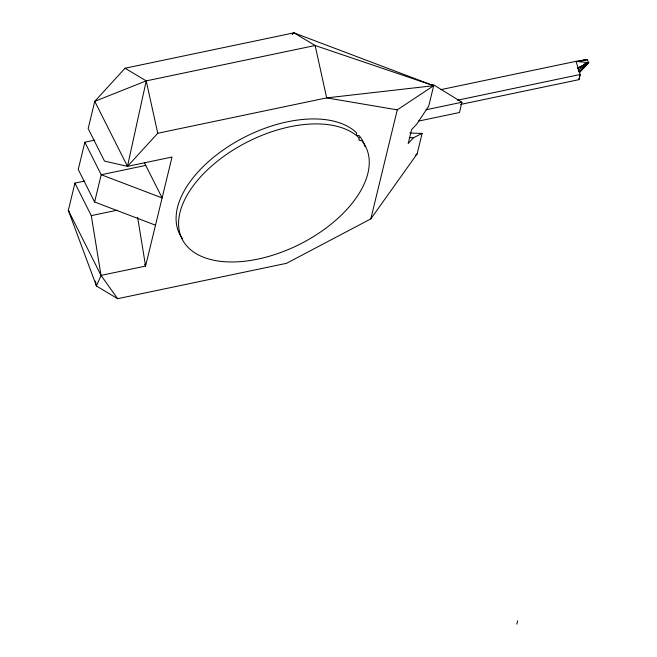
<?xml version="1.0" encoding="UTF-8"?>
<svg xmlns="http://www.w3.org/2000/svg" width="657" height="657" viewBox="0 0 657 657"><rect width="100%" height="100%" fill="white"/><g stroke="black" fill="none" stroke-linecap="round" stroke-linejoin="round"><path stroke-width="0.99" d="M356.505 134.447L356.652 132.919A102.73 57.446 -26.7 0 0 339.283 122.744L337.148 122.062A102.73 57.446 -26.7 0 0 218.354 153.533A102.73 57.446 -26.7 0 0 182.547 238.844M370.819 218.888L397.271 109.859L433.677 85.697L293.958 32.85L125.044 68.229L94.772 101.334L88.153 128.591L104.512 161.105L127.474 166.369L146.224 80.885L315.13 45.505L433.677 85.697L428.717 106.138L416.71 124.173L411.561 129.659L408.194 143.53L413.401 137.798L422.106 133.396L417.146 153.837L370.819 218.888L286.534 263.317L117.619 298.697L96.456 286.009L68.32 210.363L74.931 183.106L84.835 181.036M94.748 140.146L84.852 142.224L78.24 169.481L94.592 201.995L155.495 225.179M94.592 201.995L101.203 174.737L84.852 142.224M460.45 104.463L578.916 79.653L580.164 74.504L576.025 61.323L441.036 89.598M578.916 79.653L580.164 74.504L457.683 100.16M516.821 624.15L517.642 620.783M431.485 85.196L433.489 84.778L461.953 102.237L459.448 112.519L418.525 121.093M74.931 183.106L91.282 215.627L101.03 275.398L96.456 286.009L95.372 281.073M157.754 133.264L146.224 80.885L94.772 101.334L127.474 166.369L157.754 133.264L326.669 97.885L433.677 85.697M579.367 72.796L588.68 62.727L587.062 59.508L576.025 61.323L588.68 62.727L578.94 71.843M415.585 155.151L417.146 153.837M578.308 70.11L588.68 62.727L585.855 63.573M586.233 64.37L588.68 62.727L583.983 64.304M292.151 33.811L293.958 32.85L315.13 45.505L326.669 97.885L397.271 109.859M578.209 68.073L588.68 62.727L584.073 64.402M577.495 68.238L588.68 62.727L578.094 67.917L578.669 71.572M582.11 60.764L587.062 59.508L578.217 61.512M581.355 60.879L587.062 59.508M127.474 166.369L172.027 157.039L145.583 266.069L101.03 275.398L68.32 210.363L69.502 212.03M145.755 165.408L101.203 174.737L162.115 197.921L144.392 162.698M426.015 109.768L461.953 102.237M91.282 215.627L117.028 210.232M409.82 133.059L422.106 133.396M409.319 137.551L413.401 137.798M357.342 135.35L359.174 135.646A102.73 57.446 -26.7 0 1 365.193 146.733M125.044 68.229L146.224 80.885M101.03 275.398L117.619 298.697M144.671 264.262L145.583 266.069L137.65 217.434M359.157 137.896L358.927 140.179L361.67 140.623A102.73 57.446 -26.7 0 1 264.328 257.601A102.73 57.446 -26.7 0 1 195.425 182.95A102.73 57.446 -26.7 0 1 359.157 137.896M293.958 32.85L292.266 34.008L293.958 32.85"/></g></svg>
